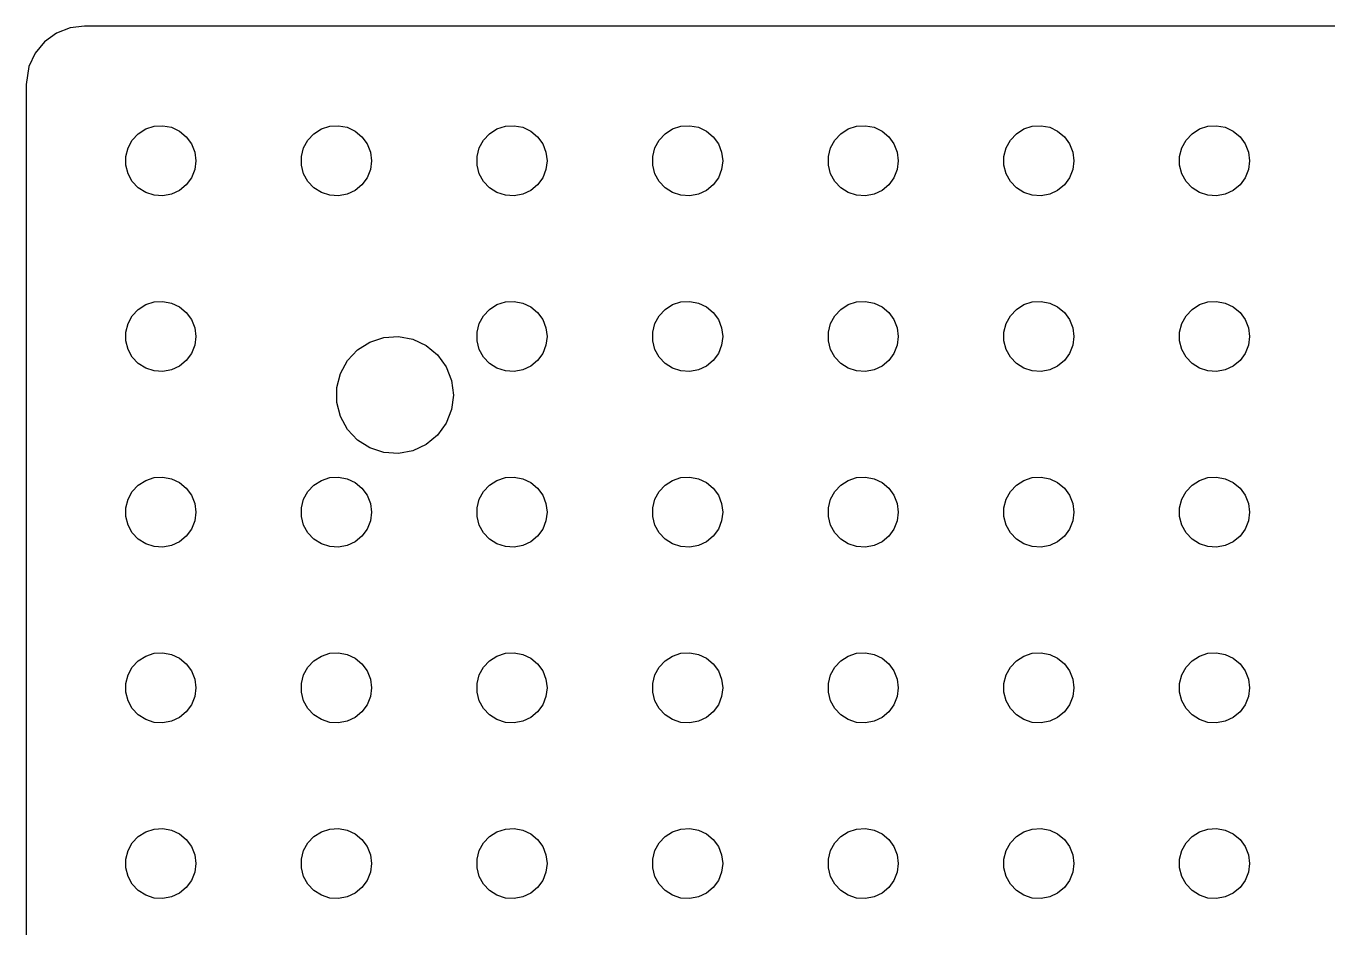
# Model space of a CAD drawing. Header units: metres. Extents: x -21 to 951, y -154 to 154.
# Drawn here: x 583.5 to 694.7, y 77 to 154 of the extents above; entities that cross this region are included whole.
import ezdxf

# ---------------------------------------------------------------- set-up
doc = ezdxf.new("R2010")
doc.units = ezdxf.units.M

msp = doc.modelspace()

# ---------------------------------------------------------------- linework, layer by layer
for p, q in [((587.257, 153.843), (586.091, 153.382)), ((588.5, 154), (587.257, 153.843)), ((811.5, 154), (588.5, 154)), ((585.077, 152.645), (584.278, 151.679)), ((586.091, 153.382), (585.077, 152.645)), ((584.278, 151.679), (583.745, 150.545)), ((583.745, 150.545), (583.5, 149)), ((583.5, 149), (583.5, -149)), ((592.573, 144.263), (593.088, 144.812)), ((593.088, 144.812), (593.723, 145.214)), ((593.723, 145.214), (594.438, 145.447)), ((594.438, 145.447), (595.188, 145.494)), ((595.188, 145.494), (595.927, 145.353)), ((595.927, 145.353), (596.607, 145.033)), ((596.607, 145.033), (597.187, 144.554)), ((597.187, 144.554), (597.629, 143.945)), ((607.573, 144.263), (608.088, 144.812)), ((608.088, 144.812), (608.723, 145.214)), ((608.723, 145.214), (609.438, 145.447)), ((609.438, 145.447), (610.188, 145.494)), ((610.188, 145.494), (610.927, 145.353)), ((610.927, 145.353), (611.607, 145.033)), ((611.607, 145.033), (612.187, 144.554)), ((612.187, 144.554), (612.629, 143.945)), ((622.573, 144.263), (623.088, 144.812)), ((623.088, 144.812), (623.723, 145.214)), ((623.723, 145.214), (624.438, 145.447)), ((624.438, 145.447), (625.188, 145.494)), ((625.188, 145.494), (625.927, 145.353)), ((625.927, 145.353), (626.607, 145.033)), ((626.607, 145.033), (627.187, 144.554)), ((627.187, 144.554), (627.629, 143.945)), ((637.573, 144.263), (638.088, 144.812)), ((638.088, 144.812), (638.723, 145.214)), ((638.723, 145.214), (639.438, 145.447)), ((639.438, 145.447), (640.188, 145.494)), ((640.188, 145.494), (640.927, 145.353)), ((640.927, 145.353), (641.607, 145.033)), ((641.607, 145.033), (642.187, 144.554)), ((642.187, 144.554), (642.629, 143.945)), ((652.573, 144.263), (653.088, 144.812)), ((653.088, 144.812), (653.723, 145.214)), ((653.723, 145.214), (654.438, 145.447)), ((654.438, 145.447), (655.188, 145.494)), ((655.188, 145.494), (655.927, 145.353)), ((655.927, 145.353), (656.607, 145.033)), ((656.607, 145.033), (657.187, 144.554)), ((657.187, 144.554), (657.629, 143.945)), ((667.573, 144.263), (668.088, 144.812)), ((668.088, 144.812), (668.723, 145.214)), ((668.723, 145.214), (669.438, 145.447)), ((669.438, 145.447), (670.188, 145.494)), ((670.188, 145.494), (670.927, 145.353)), ((670.927, 145.353), (671.607, 145.033)), ((671.607, 145.033), (672.187, 144.554)), ((672.187, 144.554), (672.629, 143.945)), ((682.573, 144.263), (683.088, 144.812)), ((683.088, 144.812), (683.723, 145.214)), ((683.723, 145.214), (684.438, 145.447)), ((684.438, 145.447), (685.188, 145.494)), ((685.188, 145.494), (685.927, 145.353)), ((685.927, 145.353), (686.607, 145.033)), ((686.607, 145.033), (687.187, 144.554)), ((687.187, 144.554), (687.629, 143.945)), ((592.024, 142.876), (592.211, 143.604)), ((592.211, 143.604), (592.573, 144.263)), ((597.629, 143.945), (597.906, 143.246)), ((607.024, 142.876), (607.211, 143.604)), ((607.211, 143.604), (607.573, 144.263)), ((612.629, 143.945), (612.906, 143.246)), ((622.024, 142.876), (622.211, 143.604)), ((622.211, 143.604), (622.573, 144.263)), ((627.629, 143.945), (627.906, 143.246)), ((637.024, 142.876), (637.211, 143.604)), ((637.211, 143.604), (637.573, 144.263)), ((642.629, 143.945), (642.906, 143.246)), ((652.024, 142.876), (652.211, 143.604)), ((652.211, 143.604), (652.573, 144.263)), ((657.629, 143.945), (657.906, 143.246)), ((667.024, 142.876), (667.211, 143.604)), ((667.211, 143.604), (667.573, 144.263)), ((672.629, 143.945), (672.906, 143.246)), ((682.024, 142.876), (682.211, 143.604)), ((682.211, 143.604), (682.573, 144.263)), ((687.629, 143.945), (687.906, 143.246)), ((592.024, 142.124), (592.024, 142.876)), ((597.906, 143.246), (598, 142.5)), ((598, 142.5), (597.906, 141.754)), ((607.024, 142.124), (607.024, 142.876)), ((612.906, 143.246), (613, 142.5)), ((613, 142.5), (612.906, 141.754)), ((622.024, 142.124), (622.024, 142.876)), ((627.906, 143.246), (628, 142.5)), ((628, 142.5), (627.906, 141.754)), ((637.024, 142.124), (637.024, 142.876)), ((642.906, 143.246), (643, 142.5)), ((643, 142.5), (642.906, 141.754)), ((652.024, 142.124), (652.024, 142.876)), ((657.906, 143.246), (658, 142.5)), ((658, 142.5), (657.906, 141.754)), ((667.024, 142.124), (667.024, 142.876)), ((672.906, 143.246), (673, 142.5)), ((673, 142.5), (672.906, 141.754)), ((682.024, 142.124), (682.024, 142.876)), ((687.906, 143.246), (688, 142.5)), ((688, 142.5), (687.906, 141.754)), ((592.211, 141.396), (592.024, 142.124)), ((592.573, 140.737), (592.211, 141.396)), ((597.906, 141.754), (597.629, 141.055)), ((607.211, 141.396), (607.024, 142.124)), ((607.573, 140.737), (607.211, 141.396)), ((612.906, 141.754), (612.629, 141.055)), ((622.211, 141.396), (622.024, 142.124)), ((622.573, 140.737), (622.211, 141.396)), ((627.906, 141.754), (627.629, 141.055)), ((637.211, 141.396), (637.024, 142.124)), ((637.573, 140.737), (637.211, 141.396)), ((642.906, 141.754), (642.629, 141.055)), ((652.211, 141.396), (652.024, 142.124)), ((652.573, 140.737), (652.211, 141.396)), ((657.906, 141.754), (657.629, 141.055)), ((667.211, 141.396), (667.024, 142.124)), ((667.573, 140.737), (667.211, 141.396)), ((672.906, 141.754), (672.629, 141.055)), ((682.211, 141.396), (682.024, 142.124)), ((682.573, 140.737), (682.211, 141.396)), ((687.906, 141.754), (687.629, 141.055)), ((593.088, 140.188), (592.573, 140.737)), ((593.723, 139.786), (593.088, 140.188)), ((597.187, 140.446), (596.607, 139.967)), ((597.629, 141.055), (597.187, 140.446)), ((608.088, 140.188), (607.573, 140.737)), ((608.723, 139.786), (608.088, 140.188)), ((612.187, 140.446), (611.607, 139.967)), ((612.629, 141.055), (612.187, 140.446)), ((623.088, 140.188), (622.573, 140.737)), ((623.723, 139.786), (623.088, 140.188)), ((627.187, 140.446), (626.607, 139.967)), ((627.629, 141.055), (627.187, 140.446)), ((638.088, 140.188), (637.573, 140.737)), ((638.723, 139.786), (638.088, 140.188)), ((642.187, 140.446), (641.607, 139.967)), ((642.629, 141.055), (642.187, 140.446)), ((653.088, 140.188), (652.573, 140.737)), ((653.723, 139.786), (653.088, 140.188)), ((657.187, 140.446), (656.607, 139.967)), ((657.629, 141.055), (657.187, 140.446)), ((668.088, 140.188), (667.573, 140.737)), ((668.723, 139.786), (668.088, 140.188)), ((672.187, 140.446), (671.607, 139.967)), ((672.629, 141.055), (672.187, 140.446)), ((683.088, 140.188), (682.573, 140.737)), ((683.723, 139.786), (683.088, 140.188)), ((687.187, 140.446), (686.607, 139.967)), ((687.629, 141.055), (687.187, 140.446)), ((594.438, 139.553), (593.723, 139.786)), ((595.188, 139.506), (594.438, 139.553)), ((595.927, 139.647), (595.188, 139.506)), ((596.607, 139.967), (595.927, 139.647)), ((609.438, 139.553), (608.723, 139.786)), ((610.188, 139.506), (609.438, 139.553)), ((610.927, 139.647), (610.188, 139.506)), ((611.607, 139.967), (610.927, 139.647)), ((624.438, 139.553), (623.723, 139.786)), ((625.188, 139.506), (624.438, 139.553)), ((625.927, 139.647), (625.188, 139.506)), ((626.607, 139.967), (625.927, 139.647)), ((639.438, 139.553), (638.723, 139.786)), ((640.188, 139.506), (639.438, 139.553)), ((640.927, 139.647), (640.188, 139.506)), ((641.607, 139.967), (640.927, 139.647)), ((654.438, 139.553), (653.723, 139.786)), ((655.188, 139.506), (654.438, 139.553)), ((655.927, 139.647), (655.188, 139.506)), ((656.607, 139.967), (655.927, 139.647)), ((669.438, 139.553), (668.723, 139.786)), ((670.188, 139.506), (669.438, 139.553)), ((670.927, 139.647), (670.188, 139.506)), ((671.607, 139.967), (670.927, 139.647)), ((684.438, 139.553), (683.723, 139.786)), ((685.188, 139.506), (684.438, 139.553)), ((685.927, 139.647), (685.188, 139.506)), ((686.607, 139.967), (685.927, 139.647)), ((593.088, 129.812), (593.723, 130.214)), ((593.723, 130.214), (594.438, 130.447)), ((594.438, 130.447), (595.188, 130.494)), ((595.188, 130.494), (595.927, 130.353)), ((595.927, 130.353), (596.607, 130.033)), ((623.088, 129.812), (623.723, 130.214)), ((623.723, 130.214), (624.438, 130.447)), ((624.438, 130.447), (625.188, 130.494)), ((625.188, 130.494), (625.927, 130.353)), ((625.927, 130.353), (626.607, 130.033)), ((638.088, 129.812), (638.723, 130.214)), ((638.723, 130.214), (639.438, 130.447)), ((639.438, 130.447), (640.188, 130.494)), ((640.188, 130.494), (640.927, 130.353)), ((640.927, 130.353), (641.607, 130.033)), ((653.088, 129.812), (653.723, 130.214)), ((653.723, 130.214), (654.438, 130.447)), ((654.438, 130.447), (655.188, 130.494)), ((655.188, 130.494), (655.927, 130.353)), ((655.927, 130.353), (656.607, 130.033)), ((668.088, 129.812), (668.723, 130.214)), ((668.723, 130.214), (669.438, 130.447)), ((669.438, 130.447), (670.188, 130.494)), ((670.188, 130.494), (670.927, 130.353)), ((670.927, 130.353), (671.607, 130.033)), ((683.088, 129.812), (683.723, 130.214)), ((683.723, 130.214), (684.438, 130.447)), ((684.438, 130.447), (685.188, 130.494)), ((685.188, 130.494), (685.927, 130.353)), ((685.927, 130.353), (686.607, 130.033)), ((592.211, 128.604), (592.573, 129.263)), ((592.573, 129.263), (593.088, 129.812)), ((596.607, 130.033), (597.187, 129.554)), ((597.187, 129.554), (597.629, 128.945)), ((622.211, 128.604), (622.573, 129.263)), ((622.573, 129.263), (623.088, 129.812)), ((626.607, 130.033), (627.187, 129.554)), ((627.187, 129.554), (627.629, 128.945)), ((637.211, 128.604), (637.573, 129.263)), ((637.573, 129.263), (638.088, 129.812)), ((641.607, 130.033), (642.187, 129.554)), ((642.187, 129.554), (642.629, 128.945)), ((652.211, 128.604), (652.573, 129.263)), ((652.573, 129.263), (653.088, 129.812)), ((656.607, 130.033), (657.187, 129.554)), ((657.187, 129.554), (657.629, 128.945)), ((667.211, 128.604), (667.573, 129.263)), ((667.573, 129.263), (668.088, 129.812)), ((671.607, 130.033), (672.187, 129.554)), ((672.187, 129.554), (672.629, 128.945)), ((682.211, 128.604), (682.573, 129.263)), ((682.573, 129.263), (683.088, 129.812)), ((686.607, 130.033), (687.187, 129.554)), ((687.187, 129.554), (687.629, 128.945)), ((592.024, 127.876), (592.211, 128.604)), ((592.024, 127.124), (592.024, 127.876)), ((597.629, 128.945), (597.906, 128.246)), ((597.906, 128.246), (598, 127.5)), ((622.024, 127.876), (622.211, 128.604)), ((622.024, 127.124), (622.024, 127.876)), ((627.629, 128.945), (627.906, 128.246)), ((627.906, 128.246), (628, 127.5)), ((637.024, 127.876), (637.211, 128.604)), ((637.024, 127.124), (637.024, 127.876)), ((642.629, 128.945), (642.906, 128.246)), ((642.906, 128.246), (643, 127.5)), ((652.024, 127.876), (652.211, 128.604)), ((652.024, 127.124), (652.024, 127.876)), ((657.629, 128.945), (657.906, 128.246)), ((657.906, 128.246), (658, 127.5)), ((667.024, 127.876), (667.211, 128.604)), ((667.024, 127.124), (667.024, 127.876)), ((672.629, 128.945), (672.906, 128.246)), ((672.906, 128.246), (673, 127.5)), ((682.024, 127.876), (682.211, 128.604)), ((682.024, 127.124), (682.024, 127.876)), ((687.629, 128.945), (687.906, 128.246)), ((687.906, 128.246), (688, 127.5)), ((592.211, 126.396), (592.024, 127.124)), ((598, 127.5), (597.906, 126.754)), ((611.813, 126.353), (612.871, 127.024)), ((612.871, 127.024), (614.063, 127.411)), ((614.063, 127.411), (615.314, 127.49)), ((615.314, 127.49), (616.545, 127.255)), ((616.545, 127.255), (617.679, 126.722)), ((622.211, 126.396), (622.024, 127.124)), ((628, 127.5), (627.906, 126.754)), ((637.211, 126.396), (637.024, 127.124)), ((643, 127.5), (642.906, 126.754)), ((652.211, 126.396), (652.024, 127.124)), ((658, 127.5), (657.906, 126.754)), ((667.211, 126.396), (667.024, 127.124)), ((673, 127.5), (672.906, 126.754)), ((682.211, 126.396), (682.024, 127.124)), ((688, 127.5), (687.906, 126.754)), ((592.573, 125.737), (592.211, 126.396)), ((593.088, 125.188), (592.573, 125.737)), ((597.629, 126.055), (597.187, 125.446)), ((597.906, 126.754), (597.629, 126.055)), ((610.955, 125.439), (611.813, 126.353)), ((617.679, 126.722), (618.645, 125.923)), ((618.645, 125.923), (619.382, 124.909)), ((622.573, 125.737), (622.211, 126.396)), ((623.088, 125.188), (622.573, 125.737)), ((627.629, 126.055), (627.187, 125.446)), ((627.906, 126.754), (627.629, 126.055)), ((637.573, 125.737), (637.211, 126.396)), ((638.088, 125.188), (637.573, 125.737)), ((642.629, 126.055), (642.187, 125.446)), ((642.906, 126.754), (642.629, 126.055)), ((652.573, 125.737), (652.211, 126.396)), ((653.088, 125.188), (652.573, 125.737)), ((657.629, 126.055), (657.187, 125.446)), ((657.906, 126.754), (657.629, 126.055)), ((667.573, 125.737), (667.211, 126.396)), ((668.088, 125.188), (667.573, 125.737)), ((672.629, 126.055), (672.187, 125.446)), ((672.906, 126.754), (672.629, 126.055)), ((682.573, 125.737), (682.211, 126.396)), ((683.088, 125.188), (682.573, 125.737)), ((687.629, 126.055), (687.187, 125.446)), ((687.906, 126.754), (687.629, 126.055)), ((593.723, 124.786), (593.088, 125.188)), ((594.438, 124.553), (593.723, 124.786)), ((595.188, 124.506), (594.438, 124.553)), ((595.927, 124.647), (595.188, 124.506)), ((596.607, 124.967), (595.927, 124.647)), ((597.187, 125.446), (596.607, 124.967)), ((610.351, 124.341), (610.955, 125.439)), ((619.382, 124.909), (619.843, 123.743)), ((623.723, 124.786), (623.088, 125.188)), ((624.438, 124.553), (623.723, 124.786)), ((625.188, 124.506), (624.438, 124.553)), ((625.927, 124.647), (625.188, 124.506)), ((626.607, 124.967), (625.927, 124.647)), ((627.187, 125.446), (626.607, 124.967)), ((638.723, 124.786), (638.088, 125.188)), ((639.438, 124.553), (638.723, 124.786)), ((640.188, 124.506), (639.438, 124.553)), ((640.927, 124.647), (640.188, 124.506)), ((641.607, 124.967), (640.927, 124.647)), ((642.187, 125.446), (641.607, 124.967)), ((653.723, 124.786), (653.088, 125.188)), ((654.438, 124.553), (653.723, 124.786)), ((655.188, 124.506), (654.438, 124.553)), ((655.927, 124.647), (655.188, 124.506)), ((656.607, 124.967), (655.927, 124.647)), ((657.187, 125.446), (656.607, 124.967)), ((668.723, 124.786), (668.088, 125.188)), ((669.438, 124.553), (668.723, 124.786)), ((670.188, 124.506), (669.438, 124.553)), ((670.927, 124.647), (670.188, 124.506)), ((671.607, 124.967), (670.927, 124.647)), ((672.187, 125.446), (671.607, 124.967)), ((683.723, 124.786), (683.088, 125.188)), ((684.438, 124.553), (683.723, 124.786)), ((685.188, 124.506), (684.438, 124.553)), ((685.927, 124.647), (685.188, 124.506)), ((686.607, 124.967), (685.927, 124.647)), ((687.187, 125.446), (686.607, 124.967)), ((610.039, 123.127), (610.351, 124.341)), ((619.843, 123.743), (620, 122.5)), ((610.039, 121.873), (610.039, 123.127)), ((620, 122.5), (619.843, 121.257)), ((610.351, 120.659), (610.039, 121.873)), ((619.843, 121.257), (619.382, 120.091)), ((610.955, 119.561), (610.351, 120.659)), ((619.382, 120.091), (618.645, 119.077)), ((611.813, 118.647), (610.955, 119.561)), ((618.645, 119.077), (617.679, 118.278)), ((612.871, 117.976), (611.813, 118.647)), ((614.063, 117.589), (612.871, 117.976)), ((617.679, 118.278), (616.545, 117.745)), ((615.314, 117.51), (614.063, 117.589)), ((616.545, 117.745), (615.314, 117.51)), ((592.573, 114.263), (593.088, 114.812)), ((593.088, 114.812), (593.723, 115.214)), ((593.723, 115.214), (594.438, 115.447)), ((594.438, 115.447), (595.188, 115.494)), ((595.188, 115.494), (595.927, 115.353)), ((595.927, 115.353), (596.607, 115.033)), ((596.607, 115.033), (597.187, 114.554)), ((597.187, 114.554), (597.629, 113.945)), ((607.573, 114.263), (608.088, 114.812)), ((608.088, 114.812), (608.723, 115.214)), ((608.723, 115.214), (609.438, 115.447)), ((609.438, 115.447), (610.188, 115.494)), ((610.188, 115.494), (610.927, 115.353)), ((610.927, 115.353), (611.607, 115.033)), ((611.607, 115.033), (612.187, 114.554)), ((612.187, 114.554), (612.629, 113.945)), ((622.573, 114.263), (623.088, 114.812)), ((623.088, 114.812), (623.723, 115.214)), ((623.723, 115.214), (624.438, 115.447)), ((624.438, 115.447), (625.188, 115.494)), ((625.188, 115.494), (625.927, 115.353)), ((625.927, 115.353), (626.607, 115.033)), ((626.607, 115.033), (627.187, 114.554)), ((627.187, 114.554), (627.629, 113.945)), ((637.573, 114.263), (638.088, 114.812)), ((638.088, 114.812), (638.723, 115.214)), ((638.723, 115.214), (639.438, 115.447)), ((639.438, 115.447), (640.188, 115.494)), ((640.188, 115.494), (640.927, 115.353)), ((640.927, 115.353), (641.607, 115.033)), ((641.607, 115.033), (642.187, 114.554)), ((642.187, 114.554), (642.629, 113.945)), ((652.573, 114.263), (653.088, 114.812)), ((653.088, 114.812), (653.723, 115.214)), ((653.723, 115.214), (654.438, 115.447)), ((654.438, 115.447), (655.188, 115.494)), ((655.188, 115.494), (655.927, 115.353)), ((655.927, 115.353), (656.607, 115.033)), ((656.607, 115.033), (657.187, 114.554)), ((657.187, 114.554), (657.629, 113.945)), ((667.573, 114.263), (668.088, 114.812)), ((668.088, 114.812), (668.723, 115.214)), ((668.723, 115.214), (669.438, 115.447)), ((669.438, 115.447), (670.188, 115.494)), ((670.188, 115.494), (670.927, 115.353)), ((670.927, 115.353), (671.607, 115.033)), ((671.607, 115.033), (672.187, 114.554)), ((672.187, 114.554), (672.629, 113.945)), ((682.573, 114.263), (683.088, 114.812)), ((683.088, 114.812), (683.723, 115.214)), ((683.723, 115.214), (684.438, 115.447)), ((684.438, 115.447), (685.188, 115.494)), ((685.188, 115.494), (685.927, 115.353)), ((685.927, 115.353), (686.607, 115.033)), ((686.607, 115.033), (687.187, 114.554)), ((687.187, 114.554), (687.629, 113.945)), ((592.024, 112.876), (592.211, 113.604)), ((592.211, 113.604), (592.573, 114.263)), ((597.629, 113.945), (597.906, 113.246)), ((607.024, 112.876), (607.211, 113.604)), ((607.211, 113.604), (607.573, 114.263)), ((612.629, 113.945), (612.906, 113.246)), ((622.024, 112.876), (622.211, 113.604)), ((622.211, 113.604), (622.573, 114.263)), ((627.629, 113.945), (627.906, 113.246)), ((637.024, 112.876), (637.211, 113.604)), ((637.211, 113.604), (637.573, 114.263)), ((642.629, 113.945), (642.906, 113.246)), ((652.024, 112.876), (652.211, 113.604)), ((652.211, 113.604), (652.573, 114.263)), ((657.629, 113.945), (657.906, 113.246)), ((667.024, 112.876), (667.211, 113.604)), ((667.211, 113.604), (667.573, 114.263)), ((672.629, 113.945), (672.906, 113.246)), ((682.024, 112.876), (682.211, 113.604)), ((682.211, 113.604), (682.573, 114.263)), ((687.629, 113.945), (687.906, 113.246)), ((592.024, 112.124), (592.024, 112.876)), ((597.906, 113.246), (598, 112.5)), ((598, 112.5), (597.906, 111.754)), ((607.024, 112.124), (607.024, 112.876)), ((612.906, 113.246), (613, 112.5)), ((613, 112.5), (612.906, 111.754)), ((622.024, 112.124), (622.024, 112.876)), ((627.906, 113.246), (628, 112.5)), ((628, 112.5), (627.906, 111.754)), ((637.024, 112.124), (637.024, 112.876)), ((642.906, 113.246), (643, 112.5)), ((643, 112.5), (642.906, 111.754)), ((652.024, 112.124), (652.024, 112.876)), ((657.906, 113.246), (658, 112.5)), ((658, 112.5), (657.906, 111.754)), ((667.024, 112.124), (667.024, 112.876)), ((672.906, 113.246), (673, 112.5)), ((673, 112.5), (672.906, 111.754)), ((682.024, 112.124), (682.024, 112.876)), ((687.906, 113.246), (688, 112.5)), ((688, 112.5), (687.906, 111.754)), ((592.211, 111.396), (592.024, 112.124)), ((592.573, 110.737), (592.211, 111.396)), ((597.906, 111.754), (597.629, 111.055)), ((607.211, 111.396), (607.024, 112.124)), ((607.573, 110.737), (607.211, 111.396)), ((612.906, 111.754), (612.629, 111.055)), ((622.211, 111.396), (622.024, 112.124)), ((622.573, 110.737), (622.211, 111.396)), ((627.906, 111.754), (627.629, 111.055)), ((637.211, 111.396), (637.024, 112.124)), ((637.573, 110.737), (637.211, 111.396)), ((642.906, 111.754), (642.629, 111.055)), ((652.211, 111.396), (652.024, 112.124)), ((652.573, 110.737), (652.211, 111.396)), ((657.906, 111.754), (657.629, 111.055)), ((667.211, 111.396), (667.024, 112.124)), ((667.573, 110.737), (667.211, 111.396)), ((672.906, 111.754), (672.629, 111.055)), ((682.211, 111.396), (682.024, 112.124)), ((682.573, 110.737), (682.211, 111.396)), ((687.906, 111.754), (687.629, 111.055)), ((593.088, 110.188), (592.573, 110.737)), ((593.723, 109.786), (593.088, 110.188)), ((597.187, 110.446), (596.607, 109.967)), ((597.629, 111.055), (597.187, 110.446)), ((608.088, 110.188), (607.573, 110.737)), ((608.723, 109.786), (608.088, 110.188)), ((612.187, 110.446), (611.607, 109.967)), ((612.629, 111.055), (612.187, 110.446)), ((623.088, 110.188), (622.573, 110.737)), ((623.723, 109.786), (623.088, 110.188)), ((627.187, 110.446), (626.607, 109.967)), ((627.629, 111.055), (627.187, 110.446)), ((638.088, 110.188), (637.573, 110.737)), ((638.723, 109.786), (638.088, 110.188)), ((642.187, 110.446), (641.607, 109.967)), ((642.629, 111.055), (642.187, 110.446)), ((653.088, 110.188), (652.573, 110.737)), ((653.723, 109.786), (653.088, 110.188)), ((657.187, 110.446), (656.607, 109.967)), ((657.629, 111.055), (657.187, 110.446)), ((668.088, 110.188), (667.573, 110.737)), ((668.723, 109.786), (668.088, 110.188)), ((672.187, 110.446), (671.607, 109.967)), ((672.629, 111.055), (672.187, 110.446)), ((683.088, 110.188), (682.573, 110.737)), ((683.723, 109.786), (683.088, 110.188)), ((687.187, 110.446), (686.607, 109.967)), ((687.629, 111.055), (687.187, 110.446)), ((594.438, 109.553), (593.723, 109.786)), ((595.188, 109.506), (594.438, 109.553)), ((595.927, 109.647), (595.188, 109.506)), ((596.607, 109.967), (595.927, 109.647)), ((609.438, 109.553), (608.723, 109.786)), ((610.188, 109.506), (609.438, 109.553)), ((610.927, 109.647), (610.188, 109.506)), ((611.607, 109.967), (610.927, 109.647)), ((624.438, 109.553), (623.723, 109.786)), ((625.188, 109.506), (624.438, 109.553)), ((625.927, 109.647), (625.188, 109.506)), ((626.607, 109.967), (625.927, 109.647)), ((639.438, 109.553), (638.723, 109.786)), ((640.188, 109.506), (639.438, 109.553)), ((640.927, 109.647), (640.188, 109.506)), ((641.607, 109.967), (640.927, 109.647)), ((654.438, 109.553), (653.723, 109.786)), ((655.188, 109.506), (654.438, 109.553)), ((655.927, 109.647), (655.188, 109.506)), ((656.607, 109.967), (655.927, 109.647)), ((669.438, 109.553), (668.723, 109.786)), ((670.188, 109.506), (669.438, 109.553)), ((670.927, 109.647), (670.188, 109.506)), ((671.607, 109.967), (670.927, 109.647)), ((684.438, 109.553), (683.723, 109.786)), ((685.188, 109.506), (684.438, 109.553)), ((685.927, 109.647), (685.188, 109.506)), ((686.607, 109.967), (685.927, 109.647)), ((593.088, 99.8115), (593.723, 100.214)), ((593.723, 100.214), (594.438, 100.447)), ((594.438, 100.447), (595.188, 100.494)), ((595.188, 100.494), (595.927, 100.353)), ((595.927, 100.353), (596.607, 100.033)), ((608.088, 99.8115), (608.723, 100.214)), ((608.723, 100.214), (609.438, 100.447)), ((609.438, 100.447), (610.188, 100.494)), ((610.188, 100.494), (610.927, 100.353)), ((610.927, 100.353), (611.607, 100.033)), ((623.088, 99.8115), (623.723, 100.214)), ((623.723, 100.214), (624.438, 100.447)), ((624.438, 100.447), (625.188, 100.494)), ((625.188, 100.494), (625.927, 100.353)), ((625.927, 100.353), (626.607, 100.033)), ((638.088, 99.8115), (638.723, 100.214)), ((638.723, 100.214), (639.438, 100.447)), ((639.438, 100.447), (640.188, 100.494)), ((640.188, 100.494), (640.927, 100.353)), ((640.927, 100.353), (641.607, 100.033)), ((653.088, 99.8115), (653.723, 100.214)), ((653.723, 100.214), (654.438, 100.447)), ((654.438, 100.447), (655.188, 100.494)), ((655.188, 100.494), (655.927, 100.353)), ((655.927, 100.353), (656.607, 100.033)), ((668.088, 99.8115), (668.723, 100.214)), ((668.723, 100.214), (669.438, 100.447)), ((669.438, 100.447), (670.188, 100.494)), ((670.188, 100.494), (670.927, 100.353)), ((670.927, 100.353), (671.607, 100.033)), ((683.088, 99.8115), (683.723, 100.214)), ((683.723, 100.214), (684.438, 100.447)), ((684.438, 100.447), (685.188, 100.494)), ((685.188, 100.494), (685.927, 100.353)), ((685.927, 100.353), (686.607, 100.033)), ((592.211, 98.6044), (592.573, 99.2634)), ((592.573, 99.2634), (593.088, 99.8115)), ((596.607, 100.033), (597.187, 99.5536)), ((597.187, 99.5536), (597.629, 98.9453)), ((607.211, 98.6044), (607.573, 99.2634)), ((607.573, 99.2634), (608.088, 99.8115)), ((611.607, 100.033), (612.187, 99.5536)), ((612.187, 99.5536), (612.629, 98.9453)), ((622.211, 98.6044), (622.573, 99.2634)), ((622.573, 99.2634), (623.088, 99.8115)), ((626.607, 100.033), (627.187, 99.5536)), ((627.187, 99.5536), (627.629, 98.9453)), ((637.211, 98.6044), (637.573, 99.2634)), ((637.573, 99.2634), (638.088, 99.8115)), ((641.607, 100.033), (642.187, 99.5536)), ((642.187, 99.5536), (642.629, 98.9453)), ((652.211, 98.6044), (652.573, 99.2634)), ((652.573, 99.2634), (653.088, 99.8115)), ((656.607, 100.033), (657.187, 99.5536)), ((657.187, 99.5536), (657.629, 98.9453)), ((667.211, 98.6044), (667.573, 99.2634)), ((667.573, 99.2634), (668.088, 99.8115)), ((671.607, 100.033), (672.187, 99.5536)), ((672.187, 99.5536), (672.629, 98.9453)), ((682.211, 98.6044), (682.573, 99.2634)), ((682.573, 99.2634), (683.088, 99.8115)), ((686.607, 100.033), (687.187, 99.5536)), ((687.187, 99.5536), (687.629, 98.9453)), ((592.024, 97.876), (592.211, 98.6044)), ((592.024, 97.124), (592.024, 97.876)), ((597.629, 98.9453), (597.906, 98.2461)), ((597.906, 98.2461), (598, 97.5)), ((607.024, 97.876), (607.211, 98.6044)), ((607.024, 97.124), (607.024, 97.876)), ((612.629, 98.9453), (612.906, 98.2461)), ((612.906, 98.2461), (613, 97.5)), ((622.024, 97.876), (622.211, 98.6044)), ((622.024, 97.124), (622.024, 97.876)), ((627.629, 98.9453), (627.906, 98.2461)), ((627.906, 98.2461), (628, 97.5)), ((637.024, 97.876), (637.211, 98.6044)), ((637.024, 97.124), (637.024, 97.876)), ((642.629, 98.9453), (642.906, 98.2461)), ((642.906, 98.2461), (643, 97.5)), ((652.024, 97.876), (652.211, 98.6044)), ((652.024, 97.124), (652.024, 97.876)), ((657.629, 98.9453), (657.906, 98.2461)), ((657.906, 98.2461), (658, 97.5)), ((667.024, 97.876), (667.211, 98.6044)), ((667.024, 97.124), (667.024, 97.876)), ((672.629, 98.9453), (672.906, 98.2461)), ((672.906, 98.2461), (673, 97.5)), ((682.024, 97.876), (682.211, 98.6044)), ((682.024, 97.124), (682.024, 97.876)), ((687.629, 98.9453), (687.906, 98.2461)), ((687.906, 98.2461), (688, 97.5)), ((592.211, 96.3956), (592.024, 97.124)), ((597.906, 96.7539), (597.629, 96.0547)), ((598, 97.5), (597.906, 96.7539)), ((607.211, 96.3956), (607.024, 97.124)), ((612.906, 96.7539), (612.629, 96.0547)), ((613, 97.5), (612.906, 96.7539)), ((622.211, 96.3956), (622.024, 97.124)), ((627.906, 96.7539), (627.629, 96.0547)), ((628, 97.5), (627.906, 96.7539)), ((637.211, 96.3956), (637.024, 97.124)), ((642.906, 96.7539), (642.629, 96.0547)), ((643, 97.5), (642.906, 96.7539)), ((652.211, 96.3956), (652.024, 97.124)), ((657.906, 96.7539), (657.629, 96.0547)), ((658, 97.5), (657.906, 96.7539)), ((667.211, 96.3956), (667.024, 97.124)), ((672.906, 96.7539), (672.629, 96.0547)), ((673, 97.5), (672.906, 96.7539)), ((682.211, 96.3956), (682.024, 97.124)), ((687.906, 96.7539), (687.629, 96.0547)), ((688, 97.5), (687.906, 96.7539)), ((592.573, 95.7366), (592.211, 96.3956)), ((593.088, 95.1885), (592.573, 95.7366)), ((597.629, 96.0547), (597.187, 95.4464)), ((607.573, 95.7366), (607.211, 96.3956)), ((608.088, 95.1885), (607.573, 95.7366)), ((612.629, 96.0547), (612.187, 95.4464)), ((622.573, 95.7366), (622.211, 96.3956)), ((623.088, 95.1885), (622.573, 95.7366)), ((627.629, 96.0547), (627.187, 95.4464)), ((637.573, 95.7366), (637.211, 96.3956)), ((638.088, 95.1885), (637.573, 95.7366)), ((642.629, 96.0547), (642.187, 95.4464)), ((652.573, 95.7366), (652.211, 96.3956)), ((653.088, 95.1885), (652.573, 95.7366)), ((657.629, 96.0547), (657.187, 95.4464)), ((667.573, 95.7366), (667.211, 96.3956)), ((668.088, 95.1885), (667.573, 95.7366)), ((672.629, 96.0547), (672.187, 95.4464)), ((682.573, 95.7366), (682.211, 96.3956)), ((683.088, 95.1885), (682.573, 95.7366)), ((687.629, 96.0547), (687.187, 95.4464)), ((593.723, 94.7855), (593.088, 95.1885)), ((594.438, 94.5531), (593.723, 94.7855)), ((595.188, 94.5059), (594.438, 94.5531)), ((595.927, 94.6468), (595.188, 94.5059)), ((596.607, 94.967), (595.927, 94.6468)), ((597.187, 95.4464), (596.607, 94.967)), ((608.723, 94.7855), (608.088, 95.1885)), ((609.438, 94.5531), (608.723, 94.7855)), ((610.188, 94.5059), (609.438, 94.5531)), ((610.927, 94.6468), (610.188, 94.5059)), ((611.607, 94.967), (610.927, 94.6468)), ((612.187, 95.4464), (611.607, 94.967)), ((623.723, 94.7855), (623.088, 95.1885)), ((624.438, 94.5531), (623.723, 94.7855)), ((625.188, 94.5059), (624.438, 94.5531)), ((625.927, 94.6468), (625.188, 94.5059)), ((626.607, 94.967), (625.927, 94.6468)), ((627.187, 95.4464), (626.607, 94.967)), ((638.723, 94.7855), (638.088, 95.1885)), ((639.438, 94.5531), (638.723, 94.7855)), ((640.188, 94.5059), (639.438, 94.5531)), ((640.927, 94.6468), (640.188, 94.5059)), ((641.607, 94.967), (640.927, 94.6468)), ((642.187, 95.4464), (641.607, 94.967)), ((653.723, 94.7855), (653.088, 95.1885)), ((654.438, 94.5531), (653.723, 94.7855)), ((655.188, 94.5059), (654.438, 94.5531)), ((655.927, 94.6468), (655.188, 94.5059)), ((656.607, 94.967), (655.927, 94.6468)), ((657.187, 95.4464), (656.607, 94.967)), ((668.723, 94.7855), (668.088, 95.1885)), ((669.438, 94.5531), (668.723, 94.7855)), ((670.188, 94.5059), (669.438, 94.5531)), ((670.927, 94.6468), (670.188, 94.5059)), ((671.607, 94.967), (670.927, 94.6468)), ((672.187, 95.4464), (671.607, 94.967)), ((683.723, 94.7855), (683.088, 95.1885)), ((684.438, 94.5531), (683.723, 94.7855)), ((685.188, 94.5059), (684.438, 94.5531)), ((685.927, 94.6468), (685.188, 94.5059)), ((686.607, 94.967), (685.927, 94.6468)), ((687.187, 95.4464), (686.607, 94.967)), ((592.573, 84.2634), (593.088, 84.8115)), ((593.088, 84.8115), (593.723, 85.2145)), ((593.723, 85.2145), (594.438, 85.4469)), ((594.438, 85.4469), (595.188, 85.4941)), ((595.188, 85.4941), (595.927, 85.3532)), ((595.927, 85.3532), (596.607, 85.033)), ((596.607, 85.033), (597.187, 84.5536)), ((597.187, 84.5536), (597.629, 83.9453)), ((607.573, 84.2634), (608.088, 84.8115)), ((608.088, 84.8115), (608.723, 85.2145)), ((608.723, 85.2145), (609.438, 85.4469)), ((609.438, 85.4469), (610.188, 85.4941)), ((610.188, 85.4941), (610.927, 85.3532)), ((610.927, 85.3532), (611.607, 85.033)), ((611.607, 85.033), (612.187, 84.5536)), ((612.187, 84.5536), (612.629, 83.9453)), ((622.573, 84.2634), (623.088, 84.8115)), ((623.088, 84.8115), (623.723, 85.2145)), ((623.723, 85.2145), (624.438, 85.4469)), ((624.438, 85.4469), (625.188, 85.4941)), ((625.188, 85.4941), (625.927, 85.3532)), ((625.927, 85.3532), (626.607, 85.033)), ((626.607, 85.033), (627.187, 84.5536)), ((627.187, 84.5536), (627.629, 83.9453)), ((637.573, 84.2634), (638.088, 84.8115)), ((638.088, 84.8115), (638.723, 85.2145)), ((638.723, 85.2145), (639.438, 85.4469)), ((639.438, 85.4469), (640.188, 85.4941)), ((640.188, 85.4941), (640.927, 85.3532)), ((640.927, 85.3532), (641.607, 85.033)), ((641.607, 85.033), (642.187, 84.5536)), ((642.187, 84.5536), (642.629, 83.9453)), ((652.573, 84.2634), (653.088, 84.8115)), ((653.088, 84.8115), (653.723, 85.2145)), ((653.723, 85.2145), (654.438, 85.4469)), ((654.438, 85.4469), (655.188, 85.4941)), ((655.188, 85.4941), (655.927, 85.3532)), ((655.927, 85.3532), (656.607, 85.033)), ((656.607, 85.033), (657.187, 84.5536)), ((657.187, 84.5536), (657.629, 83.9453)), ((667.573, 84.2634), (668.088, 84.8115)), ((668.088, 84.8115), (668.723, 85.2145)), ((668.723, 85.2145), (669.438, 85.4469)), ((669.438, 85.4469), (670.188, 85.4941)), ((670.188, 85.4941), (670.927, 85.3532)), ((670.927, 85.3532), (671.607, 85.033)), ((671.607, 85.033), (672.187, 84.5536)), ((672.187, 84.5536), (672.629, 83.9453)), ((682.573, 84.2634), (683.088, 84.8115)), ((683.088, 84.8115), (683.723, 85.2145)), ((683.723, 85.2145), (684.438, 85.4469)), ((684.438, 85.4469), (685.188, 85.4941)), ((685.188, 85.4941), (685.927, 85.3532)), ((685.927, 85.3532), (686.607, 85.033)), ((686.607, 85.033), (687.187, 84.5536)), ((687.187, 84.5536), (687.629, 83.9453)), ((592.024, 82.876), (592.211, 83.6044)), ((592.211, 83.6044), (592.573, 84.2634)), ((597.629, 83.9453), (597.906, 83.2461)), ((607.024, 82.876), (607.211, 83.6044)), ((607.211, 83.6044), (607.573, 84.2634)), ((612.629, 83.9453), (612.906, 83.2461)), ((622.024, 82.876), (622.211, 83.6044)), ((622.211, 83.6044), (622.573, 84.2634)), ((627.629, 83.9453), (627.906, 83.2461)), ((637.024, 82.876), (637.211, 83.6044)), ((637.211, 83.6044), (637.573, 84.2634)), ((642.629, 83.9453), (642.906, 83.2461)), ((652.024, 82.876), (652.211, 83.6044)), ((652.211, 83.6044), (652.573, 84.2634)), ((657.629, 83.9453), (657.906, 83.2461)), ((667.024, 82.876), (667.211, 83.6044)), ((667.211, 83.6044), (667.573, 84.2634)), ((672.629, 83.9453), (672.906, 83.2461)), ((682.024, 82.876), (682.211, 83.6044)), ((682.211, 83.6044), (682.573, 84.2634)), ((687.629, 83.9453), (687.906, 83.2461)), ((592.024, 82.124), (592.024, 82.876)), ((597.906, 83.2461), (598, 82.5)), ((598, 82.5), (597.906, 81.7539)), ((607.024, 82.124), (607.024, 82.876)), ((612.906, 83.2461), (613, 82.5)), ((613, 82.5), (612.906, 81.7539)), ((622.024, 82.124), (622.024, 82.876)), ((627.906, 83.2461), (628, 82.5)), ((628, 82.5), (627.906, 81.7539)), ((637.024, 82.124), (637.024, 82.876)), ((642.906, 83.2461), (643, 82.5)), ((643, 82.5), (642.906, 81.7539)), ((652.024, 82.124), (652.024, 82.876)), ((657.906, 83.2461), (658, 82.5)), ((658, 82.5), (657.906, 81.7539)), ((667.024, 82.124), (667.024, 82.876)), ((672.906, 83.2461), (673, 82.5)), ((673, 82.5), (672.906, 81.7539)), ((682.024, 82.124), (682.024, 82.876)), ((687.906, 83.2461), (688, 82.5)), ((688, 82.5), (687.906, 81.7539)), ((592.211, 81.3956), (592.024, 82.124)), ((592.573, 80.7366), (592.211, 81.3956)), ((597.906, 81.7539), (597.629, 81.0547)), ((607.211, 81.3956), (607.024, 82.124)), ((607.573, 80.7366), (607.211, 81.3956)), ((612.906, 81.7539), (612.629, 81.0547)), ((622.211, 81.3956), (622.024, 82.124)), ((622.573, 80.7366), (622.211, 81.3956)), ((627.906, 81.7539), (627.629, 81.0547)), ((637.211, 81.3956), (637.024, 82.124)), ((637.573, 80.7366), (637.211, 81.3956)), ((642.906, 81.7539), (642.629, 81.0547)), ((652.211, 81.3956), (652.024, 82.124)), ((652.573, 80.7366), (652.211, 81.3956)), ((657.906, 81.7539), (657.629, 81.0547)), ((667.211, 81.3956), (667.024, 82.124)), ((667.573, 80.7366), (667.211, 81.3956)), ((672.906, 81.7539), (672.629, 81.0547)), ((682.211, 81.3956), (682.024, 82.124)), ((682.573, 80.7366), (682.211, 81.3956)), ((687.906, 81.7539), (687.629, 81.0547)), ((593.088, 80.1885), (592.573, 80.7366)), ((593.723, 79.7855), (593.088, 80.1885)), ((597.187, 80.4464), (596.607, 79.967)), ((597.629, 81.0547), (597.187, 80.4464)), ((608.088, 80.1885), (607.573, 80.7366)), ((608.723, 79.7855), (608.088, 80.1885)), ((612.187, 80.4464), (611.607, 79.967)), ((612.629, 81.0547), (612.187, 80.4464)), ((623.088, 80.1885), (622.573, 80.7366)), ((623.723, 79.7855), (623.088, 80.1885)), ((627.187, 80.4464), (626.607, 79.967)), ((627.629, 81.0547), (627.187, 80.4464)), ((638.088, 80.1885), (637.573, 80.7366)), ((638.723, 79.7855), (638.088, 80.1885)), ((642.187, 80.4464), (641.607, 79.967)), ((642.629, 81.0547), (642.187, 80.4464)), ((653.088, 80.1885), (652.573, 80.7366)), ((653.723, 79.7855), (653.088, 80.1885)), ((657.187, 80.4464), (656.607, 79.967)), ((657.629, 81.0547), (657.187, 80.4464)), ((668.088, 80.1885), (667.573, 80.7366)), ((668.723, 79.7855), (668.088, 80.1885)), ((672.187, 80.4464), (671.607, 79.967)), ((672.629, 81.0547), (672.187, 80.4464)), ((683.088, 80.1885), (682.573, 80.7366)), ((683.723, 79.7855), (683.088, 80.1885)), ((687.187, 80.4464), (686.607, 79.967)), ((687.629, 81.0547), (687.187, 80.4464)), ((594.438, 79.5531), (593.723, 79.7855)), ((595.188, 79.5059), (594.438, 79.5531)), ((595.927, 79.6468), (595.188, 79.5059)), ((596.607, 79.967), (595.927, 79.6468)), ((609.438, 79.5531), (608.723, 79.7855)), ((610.188, 79.5059), (609.438, 79.5531)), ((610.927, 79.6468), (610.188, 79.5059)), ((611.607, 79.967), (610.927, 79.6468)), ((624.438, 79.5531), (623.723, 79.7855)), ((625.188, 79.5059), (624.438, 79.5531)), ((625.927, 79.6468), (625.188, 79.5059)), ((626.607, 79.967), (625.927, 79.6468)), ((639.438, 79.5531), (638.723, 79.7855)), ((640.188, 79.5059), (639.438, 79.5531)), ((640.927, 79.6468), (640.188, 79.5059)), ((641.607, 79.967), (640.927, 79.6468)), ((654.438, 79.5531), (653.723, 79.7855)), ((655.188, 79.5059), (654.438, 79.5531)), ((655.927, 79.6468), (655.188, 79.5059)), ((656.607, 79.967), (655.927, 79.6468)), ((669.438, 79.5531), (668.723, 79.7855)), ((670.188, 79.5059), (669.438, 79.5531)), ((670.927, 79.6468), (670.188, 79.5059)), ((671.607, 79.967), (670.927, 79.6468)), ((684.438, 79.5531), (683.723, 79.7855)), ((685.188, 79.5059), (684.438, 79.5531)), ((685.927, 79.6468), (685.188, 79.5059)), ((686.607, 79.967), (685.927, 79.6468))]:
    msp.add_line(p, q)

doc.saveas('drawing.dxf')
